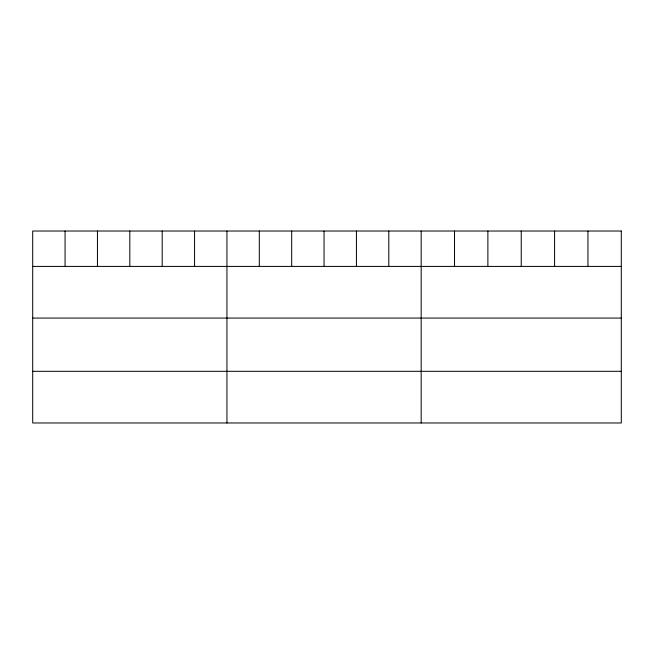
<?xml version="1.0" encoding="UTF-8"?>
<svg xmlns="http://www.w3.org/2000/svg" width="654" height="654" viewBox="0 0 654 654"><rect width="100%" height="100%" fill="white"/><g stroke="black" fill="none" stroke-linecap="round" stroke-linejoin="round"><path stroke-width="0.98" d="M32.7 266.407L621.3 266.407M32.7 318.073L621.3 318.073M32.7 371.308L621.3 371.308M587.946 231.026L587.946 266.407M554.592 231.026L554.592 266.407M521.238 231.026L521.238 266.407M487.884 231.026L487.884 266.407M454.53 231.026L454.53 266.407M421.176 231.026L421.176 422.974M388.803 231.026L388.803 266.407M356.43 231.026L356.43 266.407M324.057 231.026L324.057 266.407M291.684 231.026L291.684 266.407M259.311 231.026L259.311 266.407M226.938 231.026L226.938 422.974M194.565 231.026L194.565 266.407M162.192 231.026L162.192 266.407M129.819 231.026L129.819 266.407M97.446 231.026L97.446 266.407M65.073 231.026L65.073 266.407M621.3 231.026L32.7 231.026L32.7 422.974L621.3 422.974L621.3 231.026"/></g></svg>
